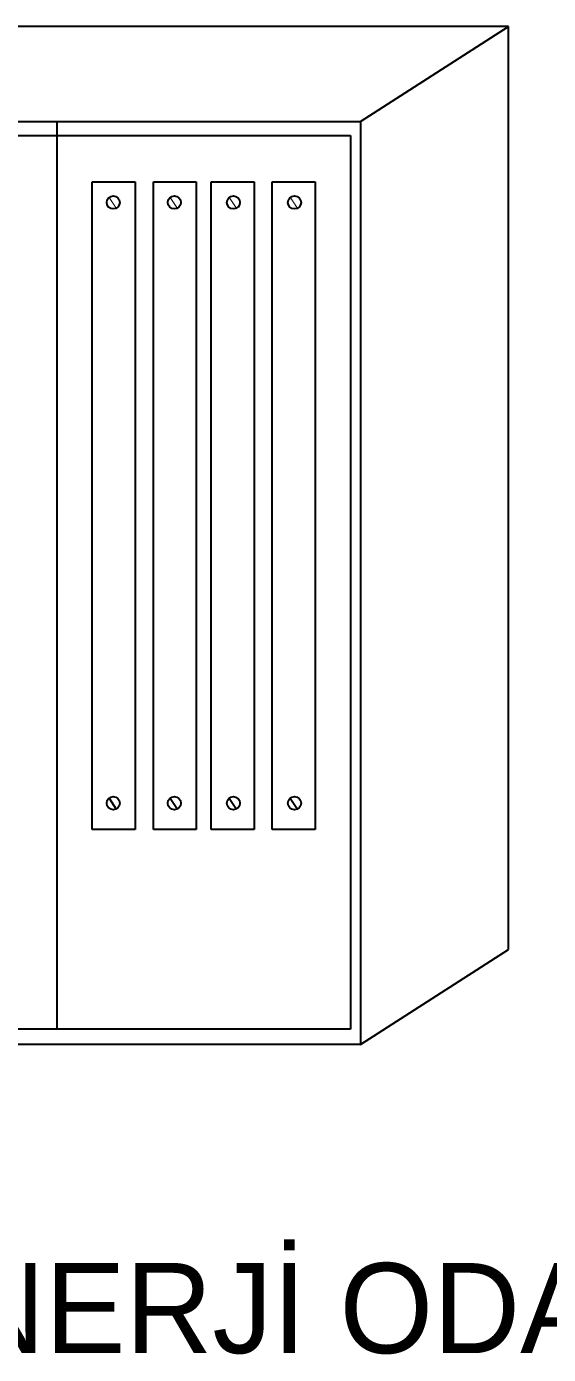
# Model space of a CAD drawing. Header units: millimetres. Extents: x -1335 to 33749, y 2338 to 5277.
# Drawn here: x 30001.7 to 30135.7, y 2686.8 to 3027.3 of the extents above; entities that cross this region are included whole.
import ezdxf

# ---------------------------------------------------------------- set-up
doc = ezdxf.new("R2010")
doc.units = ezdxf.units.MM
doc.layers.add('ASEMBOL', color=41, linetype='Continuous')
doc.styles.add('BGOTMDBT', font='vinet.ttf')

msp = doc.modelspace()

# ---------------------------------------------------------------- linework, layer by layer
for p, q in [((30125.43, 3027.32, 16.46), (29837.85, 3027.32, 16.46)), ((30087.51, 3002.98, 16.46), (30125.43, 3027.32, 16.46)), ((30125.43, 2790.61, 16.46), (30125.43, 3027.32, 16.46)), ((29799.92, 3002.98, 16.46), (30087.51, 3002.98, 16.46)), ((30009.5, 3002.98, 16.46), (30009.5, 2770.25, 16.46)), ((30087.51, 3002.98, 16.46), (30087.51, 2766.27, 16.46)), ((29803.52, 2999.38, 16.46), (30084.92, 2999.38, 16.46)), ((30009.5, 2999.38, 16.46), (30084.92, 2999.38, 16.46)), ((30084.92, 2999.38, 16.46), (30084.92, 2770.25, 16.46)), ((30087.51, 2766.27, 16.46), (30125.43, 2790.61, 16.46)), ((30084.92, 2770.25, 16.46), (29803.52, 2770.25, 16.46)), ((30087.51, 2766.27, 16.46), (29799.92, 2766.27, 16.46))]:
    msp.add_line(p, q)
at = {"layer": 'ASEMBOL'}
for p, q in [((30018.61, 2821.41, 16.46), (30018.61, 2987.5, 16.46)), ((30018.61, 2987.5, 16.46), (30029.63, 2987.5, 16.46)), ((30029.63, 2987.5, 16.46), (30029.63, 2821.41, 16.46)), ((30034.3, 2821.41, 16.46), (30034.3, 2987.5, 16.46)), ((30034.3, 2987.5, 16.46), (30045.32, 2987.5, 16.46)), ((30045.32, 2987.5, 16.46), (30045.32, 2821.41, 16.46)), ((30049.13, 2821.41, 16.46), (30049.13, 2987.5, 16.46)), ((30049.13, 2987.5, 16.46), (30060.15, 2987.5, 16.46)), ((30060.15, 2987.5, 16.46), (30060.15, 2821.41, 16.46)), ((30064.81, 2987.5, 16.46), (30075.83, 2987.5, 16.46)), ((30064.81, 2821.41, 16.46), (30064.81, 2987.5, 16.46)), ((30075.83, 2987.5, 16.46), (30075.83, 2821.41, 16.46)), ((30022.92, 2829.48, 28.94), (30024.8, 2826.64, 28.94)), ((30038.59, 2829.48, 28.94), (30040.47, 2826.64, 28.94)), ((30053.77, 2829.48, 28.94), (30055.65, 2826.64, 28.94)), ((30069.44, 2829.48, 28.94), (30071.31, 2826.64, 28.94)), ((30029.63, 2821.41, 16.46), (30018.61, 2821.41, 16.46)), ((30045.32, 2821.41, 16.46), (30034.3, 2821.41, 16.46)), ((30060.15, 2821.41, 16.46), (30049.13, 2821.41, 16.46)), ((30075.83, 2821.41, 16.46), (30064.81, 2821.41, 16.46))]:
    msp.add_line(p, q, dxfattribs=at)
at = {"layer": 'ASEMBOL', "const_width": 0.302, "elevation": 28.94}
for points in [[(30022.92, 2983.54), (30024.8, 2980.71)], [(30038.59, 2983.54), (30040.47, 2980.71)], [(30053.77, 2983.54), (30055.65, 2980.71)], [(30069.44, 2983.54), (30071.31, 2980.71)]]:
    msp.add_lwpolyline(points, dxfattribs=at)
at = {"layer": 'ASEMBOL'}
for centre in [(30024.02, 2982.24, 28.94), (30039.69, 2982.24, 28.94), (30054.86, 2982.24, 28.94), (30070.53, 2982.24, 28.94), (30024.02, 2828.17, 28.94), (30039.69, 2828.17, 28.94), (30054.86, 2828.17, 28.94), (30070.53, 2828.17, 28.94)]:
    msp.add_circle(centre, 1.68, dxfattribs=at)

# ---------------------------------------------------------------- texts
at = {"color": 7, "style": 'BGOTMDBT'}
msp.add_text('ANA PANO VE TABLOVE ENERJİ ODASI DETAYLARI ', height=23.113, dxfattribs=at).set_placement((29594.3, 2687.14))

doc.saveas('drawing.dxf')
